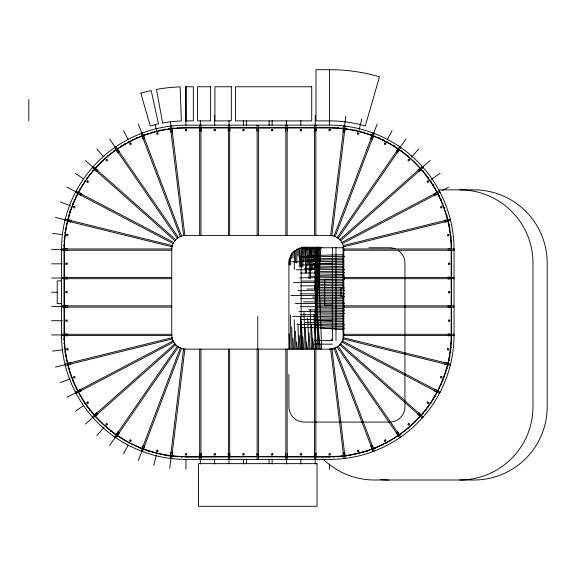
<?xml version="1.0" encoding="UTF-8"?>
<svg xmlns="http://www.w3.org/2000/svg" width="576" height="576" viewBox="0 0 576 576"><rect width="100%" height="100%" fill="white"/><g stroke="black" fill="none" stroke-linecap="round" stroke-linejoin="round"><path stroke-width="0.86" d="M185.623 120.888L185.962 86.76L193.327 86.76L193.327 120.888L185.623 120.888L185.537 86.76L185.962 86.76L185.962 125.042M289.195 265.082L289.31 258.804M290.434 264.895L290.628 255.082M294.199 269.446L294.559 250.668M299.254 266.89L299.678 248.04M295.488 262.339L295.762 250.697M300.485 266.702L300.938 247.961M291.701 258.682L291.838 253.325M296.698 263.038L297.058 248.803M292.946 257.926L293.119 251.64M309.038 278.575L309.881 247.147M305.287 273.11L306.022 247.118M310.255 278.338L311.141 247.075M301.536 267.638L302.155 247.082M306.497 272.866L307.274 247.039M297.994 255.938L298.224 248.818M302.76 266.918L303.401 247.154M314.777 291.06L316.202 247.126M314.914 321.026L317.455 247.046M299.232 255.175L299.491 248.011M311.515 270.346L312.329 247.097M312.739 269.633L313.574 247.162M307.764 264.881L308.448 247.054M308.981 264.161L309.686 247.126M304.013 259.409L304.546 246.989M316.13 305.057L318.622 247.061M317.34 301.853L319.86 247.133M305.23 258.682L305.77 247.075M314.028 261.223L314.712 247.01M314.77 269.438L315.094 263.182M315.238 260.503L315.936 247.09M301.716 248.767L301.817 246.996M310.277 255.751L310.723 247.81M318.557 285.883L320.947 246.953M311.479 255.024L311.976 247.025M306.497 250.697L306.742 247.118M314.914 274.032L316.915 247.133M307.714 249.552L307.85 247.788M316.13 270.828L318.031 247.831M170.561 454.313L170.777 452.534L172.555 452.75L172.339 454.529M169.754 468.353L170.942 458.575M343.195 130.003L342.986 131.782L344.765 131.998L344.981 130.219M344.484 126.842L345.78 116.179M317.34 254.858L318.391 247.802M318.557 251.654L319.32 247.378M153.792 465.43L156.362 454.997M359.172 129.535L361.742 119.102M142.438 447.156L143.071 445.478L144.749 446.119L144.108 447.79M138.298 460.598L142.106 450.554M371.426 136.742L370.793 138.413L372.463 139.054L373.104 137.376M373.428 133.978L377.237 123.934M123.494 453.938L128.074 445.219M387.468 139.313L392.04 130.594M109.606 445.543L115.711 436.702M399.83 147.83L405.929 138.989M96.833 435.528L103.954 427.493M411.588 157.039L418.709 149.004M85.356 424.051L92.722 417.528M422.143 167.602L430.186 160.481M75.341 411.278L83.448 405.684M431.352 179.359L440.194 173.254M435.744 192.874L434.16 193.709L434.995 195.293L436.579 194.458M442.253 190.469L448.589 187.142M66.946 397.39L76.457 392.393M60.286 382.586L70.33 378.778M446.242 219.931L444.499 220.356L444.924 222.098L446.666 221.666M68.868 362.866L70.61 362.434M55.454 367.092L65.016 364.738M69.3 364.601L71.035 364.176M52.531 351.13L62.309 349.942M315.029 259.02L343.714 258.019M314.59 267.192L343.735 266.184M318.83 275.191L343.728 274.356M307.85 255.586L343.714 254.729M313.488 263.556L343.728 262.894M315.13 271.598L343.721 271.058M300.917 260.338L343.721 259.618M314.921 279.641L344.606 279.209M298.742 256.982L344.606 256.334M304.351 268.344L343.714 267.782M300.737 265.032L343.714 264.514M291.758 261.799L343.714 261.245M300.593 273.082L344.606 272.671M310.457 276.314L344.606 275.94M296.114 269.813L344.606 269.402M301.745 281.102L343.721 280.843M315.202 284.292L343.721 284.112M314.496 287.59L343.735 287.381M299.909 277.834L343.714 277.574M293.494 282.643L343.714 282.47M300.672 285.862L343.714 285.739M306.958 289.073L343.714 289.001M329.58 69.696L315.986 69.696L315.986 120.888L329.58 120.888A128.722 128.722 0 0 1 365.285 125.935L379.483 76.759A179.906 179.906 0 0 0 329.58 69.696L329.58 125.042M256.874 127.714L185.89 127.361L185.962 127.994A121.608 121.608 0 0 0 64.354 248.767M258.667 127.714L329.652 127.361L329.58 127.994A121.608 121.608 0 0 1 451.188 248.767M185.962 127.994L256.874 127.994M258.667 127.994L329.58 127.994M438.912 189.857L473.94 189.857A73.26 73.26 0 0 1 547.2 263.117L547.2 406.735A73.26 73.26 0 0 1 473.94 479.995L374.4 479.995A73.26 73.26 0 0 1 323.194 459.13M343.786 247.759L304.265 247.759A15.358 15.358 0 0 0 288.907 263.117L288.907 349.286M368.928 247.759L389.585 247.759A15.358 15.358 0 0 1 395.237 248.839M65.585 248.71L67.378 248.71M448.157 248.71L449.95 248.71M51.552 249.61L62.294 249.61M61.502 250.243L171.742 250.243M343.8 250.243L454.032 250.243M65.585 250.502L67.378 250.502M448.157 250.502L449.95 250.502M314.438 263.686L332.424 263.686M51.552 263.83L62.294 263.83M65.585 277.15L67.378 277.15M448.157 277.15L449.95 277.15M61.502 277.409L171.742 277.409M343.8 277.409L454.032 277.409M51.552 278.05L62.294 278.05M61.502 278.683L171.742 278.683M343.8 278.683L454.032 278.683M65.585 278.942L67.378 278.942M448.157 278.942L449.95 278.942M332.424 279.324L324.684 279.324L324.684 305.208L332.424 305.208M61.682 280.894L57.24 280.894L57.24 303.638L61.682 303.638M344.542 288L340.956 288L340.956 296.532L344.542 296.532M297.85 290.664L344.606 290.635M51.552 292.262L56.923 292.262M315.043 292.262L343.829 292.262M61.502 305.849L171.742 305.849M343.8 305.849L454.032 305.849M51.552 306.482L62.294 306.482M61.502 307.123L171.742 307.123M343.8 307.123L454.032 307.123M51.552 320.702L62.294 320.702M314.438 320.846L332.424 320.846M65.585 334.03L67.378 334.03M448.157 334.03L449.95 334.03M61.502 334.289L171.742 334.289M343.8 334.289L454.032 334.289M51.552 334.922L62.294 334.922M65.585 335.822L67.378 335.822M448.157 335.822L449.95 335.822M314.431 340.531L332.424 340.531M314.431 344.167L332.424 344.167M333.209 349.142L185.962 349.142A14.22 14.22 0 0 1 171.742 334.922M389.585 422.093L304.265 422.093A15.358 15.358 0 0 1 288.907 406.735L288.907 374.422M64.354 335.765A121.608 121.608 0 0 0 185.962 456.538L256.874 456.538M258.667 456.538L329.58 456.538A121.608 121.608 0 0 0 451.188 335.765M256.874 456.818L185.89 457.171L185.962 456.538M258.667 456.818L329.652 457.171L329.58 456.538M315.122 289.159L317.808 289.159M300.521 293.861L344.606 293.897M290.873 295.474L343.714 295.531M312.595 297.05L343.728 297.158M300.744 298.678L343.714 298.793M303.458 301.838L343.714 302.062M295.229 303.494L344.606 303.696M300.607 306.662L344.606 306.965M299.016 311.508L343.721 311.861M292.608 316.318L343.714 316.757M314.568 300.125L343.735 300.42M315.137 304.999L343.721 305.316M308.678 309.809L344.606 310.226M300.852 314.604L343.721 315.115M300.679 319.493L343.714 320.018M296.964 324.338L344.606 324.929M305.179 322.567L343.714 323.273M300.528 327.42L344.606 328.19M314.316 317.786L343.721 318.37M314.942 312.826L344.606 313.488M316.159 307.786L343.728 308.556M315.05 325.62L343.714 326.52M314.489 320.422L343.735 321.602M320.479 327.967L343.721 329.71M52.531 233.402L62.309 234.59M69.3 219.931L71.035 220.356L70.61 222.098L68.868 221.666M55.454 217.44L65.016 219.794M444.924 362.434L446.666 362.866M444.499 364.176L446.242 364.601M60.286 201.946L70.33 205.754M79.79 192.874L81.374 193.709L80.546 195.293L78.955 194.458M66.946 187.142L76.457 192.139M75.341 173.254L83.448 178.848M85.356 160.481L93.391 167.602M96.833 149.004L103.954 157.039M109.606 138.989L115.711 147.83M123.494 130.594L128.074 139.313M373.104 447.156L372.463 445.478L370.793 446.119L371.426 447.79M144.108 136.742L144.749 138.413L143.071 139.054L142.438 137.376M138.298 123.934L142.106 133.978M155.081 124.322L156.362 129.535M306.49 342.101L307.44 349.099M344.981 454.313L344.765 452.534L342.986 452.75L343.195 454.529M172.339 130.003L172.555 131.782L170.777 131.998L170.561 130.219M170.402 121.514L171.05 126.842M312.718 338.443L313.884 349.078M317.34 317.822L320.306 349.063M296.676 342.043L297.288 349.092M302.76 336.622L303.703 349.07M308.988 332.971L310.118 349.063M314.755 322.128L316.519 349.056M292.961 338.371L293.508 349.07M305.251 327.499L306.31 349.056M299.239 335.628L299.909 349.063M316.13 286.798L319.111 349.07M311.508 324.259L312.71 349.078M318.557 267.624L321.689 349.063M314.006 315.13L315.288 349.063M307.728 317.894L308.894 349.07M301.493 321.552L302.494 349.078M295.459 331.078L296.1 349.056M289.181 333.821L289.699 349.056M315.137 262.951L317.858 349.056M310.255 309.658L311.465 349.063M303.991 312.422L305.071 349.063M297.972 324.108L298.67 349.07M291.694 326.851L292.277 349.07M300.478 316.807L301.241 349.063M294.199 319.55L294.84 349.063M290.426 315L291.01 349.056M185.537 86.76L185.962 120.888M451.469 249.61L451.469 334.03M451.188 249.61L451.188 334.03M404.942 334.03L404.942 263.117A15.358 15.358 0 0 0 397.987 250.258M404.942 335.822L404.942 406.735A15.358 15.358 0 0 1 390.967 422.028M343.087 247.032L343.087 288.238M343.087 296.294L343.087 340.186M335.981 247.5L335.981 340.61M332.338 247.579L332.338 340.531M329.58 463.961L329.58 469.332M315.857 125.15L315.857 235.39M315.857 349.142L315.857 459.382M317.11 247.205A73.26 73.26 0 0 0 315.36 263.117L315.36 349.286M315.216 115.2L315.216 125.042M315.216 459.49L315.216 463.961M314.575 125.15L314.575 235.39M314.575 349.142L314.575 459.382M301.14 349.286L301.14 263.117A73.26 73.26 0 0 1 302.89 247.205M300.852 120.571L300.852 125.042M300.852 459.49L300.852 463.961M287.388 129.233L287.388 131.026M287.388 453.506L287.388 455.299M287.136 125.15L287.136 235.39M287.136 349.142L287.136 459.382M286.495 120.571L286.495 125.042M286.495 459.49L286.495 463.961M285.854 125.15L285.854 235.39M285.854 349.142L285.854 459.382M285.595 129.233L285.595 131.026M285.595 453.506L285.595 455.299M272.131 120.571L272.131 125.042M272.131 459.49L272.131 463.961M269.143 120.888L269.143 125.33M269.143 459.202L269.143 463.644M258.667 129.233L258.667 131.026M258.667 453.506L258.667 455.299M258.408 125.15L258.408 235.39M258.408 349.142L258.408 459.382M257.767 316.44L257.767 349.142M257.126 125.15L257.126 235.39M257.126 349.142L257.126 459.382M256.874 129.233L256.874 131.026M256.874 453.506L256.874 455.299M246.391 120.888L246.391 125.33M246.391 459.202L246.391 463.644M243.403 120.571L243.403 125.042M243.403 459.49L243.403 463.961M229.939 129.233L229.939 131.026M229.939 453.506L229.939 455.299M229.687 125.15L229.687 235.39M229.687 349.142L229.687 459.382M229.046 120.571L229.046 125.042M229.046 459.49L229.046 463.961M228.406 125.15L228.406 235.39M228.406 349.142L228.406 459.382M228.146 129.233L228.146 131.026M228.146 453.506L228.146 455.299M214.682 115.2L214.682 125.042M214.682 459.49L214.682 463.961M200.959 125.15L200.959 235.39M200.959 349.142L200.959 459.382M200.318 120.571L200.318 125.042M200.318 459.49L200.318 463.961M199.678 125.15L199.678 235.39M199.678 349.142L199.678 459.382M185.962 459.49L185.962 469.332M64.346 249.61L64.346 334.03M64.066 249.61L64.066 334.03M28.8 99.562L28.8 120.888M459.72 189.857A73.26 73.26 0 0 1 532.98 263.117L532.98 406.735A73.26 73.26 0 0 1 459.72 479.995M451.469 335.765A121.896 121.896 0 0 1 329.58 456.818M185.962 456.818A121.896 121.896 0 0 1 64.066 335.765M64.066 248.76A121.896 121.896 0 0 1 185.962 127.714M329.58 127.714A121.896 121.896 0 0 1 451.469 248.76M343.8 334.922A14.22 14.22 0 0 1 329.58 349.142M454.032 334.922A124.452 124.452 0 0 1 329.58 459.382L185.962 459.382A124.452 124.452 0 0 1 61.502 334.922M343.8 249.61A14.22 14.22 0 0 0 329.58 235.39L185.962 235.39A14.22 14.22 0 0 0 171.742 249.61M454.032 249.61A124.452 124.452 0 0 0 329.58 125.15L185.962 125.15A124.452 124.452 0 0 0 61.502 249.61M388.62 479.995A73.26 73.26 0 0 1 380.34 479.527M315.36 263.117A39.737 39.737 0 0 1 318.766 247.018M331.085 340.61A1.339 1.339 0 0 1 332.424 339.278M63.785 245.268L64.138 245.426L63.785 245.268M181.634 456.739L181.764 457.099L181.634 456.739M333.778 127.433L333.907 127.793L333.778 127.433M451.397 339.106L451.75 339.264L451.397 339.106M64.015 241.006L64.361 241.171L64.015 241.006M177.386 456.516L177.502 456.883L177.386 456.516M338.033 127.649L338.155 128.016L338.033 127.649M451.181 343.361L451.526 343.526L451.181 343.361M64.39 236.758L64.728 236.938L64.39 236.758M173.146 456.142L173.254 456.509L173.146 456.142M342.288 128.023L342.389 128.39L342.288 128.023M450.814 347.594L451.152 347.774L450.814 347.594M66.794 234.49L66.643 235.764L67.91 235.915L68.069 234.648L66.794 234.49M183.607 348.962L170.323 458.395L171.59 458.546L184.882 349.121L183.607 348.962M343.944 125.986L330.66 235.411L331.927 235.57L345.218 126.137L343.944 125.986M447.624 348.617L447.473 349.884L448.74 350.042L448.898 348.768L447.624 348.617M64.908 232.524L65.239 232.711L64.908 232.524M168.926 455.623L169.013 455.998L168.926 455.623M346.522 128.534L346.615 128.909L346.522 128.534M450.295 351.821L450.626 352.008L450.295 351.821M65.578 228.305L65.902 228.506L65.578 228.305M164.722 454.954L164.801 455.328L164.722 454.954M350.734 129.204L350.813 129.578L350.734 129.204M449.633 356.026L449.957 356.227L449.633 356.026M66.398 224.122L66.715 224.33L66.398 224.122M160.546 454.14L160.61 454.514L160.546 454.14M354.924 130.018L354.989 130.392L354.924 130.018M448.826 360.202L449.143 360.41L448.826 360.202M65.275 219.204L64.966 220.442L172.001 246.823L172.303 245.585L65.275 219.204M156.895 450.158L156.593 451.397L157.831 451.706L158.141 450.461L156.895 450.158M357.703 132.826L357.394 134.071L358.639 134.374L358.949 133.135L357.703 132.826M343.541 337.709L343.231 338.947L450.259 365.328L450.569 364.09L343.541 337.709M67.356 219.96L67.666 220.183L67.356 219.96M156.398 453.182L156.456 453.557L156.398 453.182M359.086 130.975L359.136 131.35L359.086 130.975M447.869 364.342L448.178 364.572L447.869 364.342M68.465 215.842L68.767 216.079L68.465 215.842M152.294 452.074L152.33 452.455L152.294 452.074M363.204 132.077L363.247 132.458L363.204 132.077M446.767 368.453L447.07 368.69L446.767 368.453M69.718 211.759L70.006 212.004L69.718 211.759M148.226 450.828L148.248 451.21L148.226 450.828M367.286 133.322L367.315 133.704L367.286 133.322M445.529 372.528L445.824 372.773L445.529 372.528M71.107 207.727L71.395 207.986L71.107 207.727M144.202 449.446L144.216 449.827L144.202 449.446M371.326 134.705L371.333 135.086L371.326 134.705M444.146 376.546L444.427 376.805L444.146 376.546M73.872 206.417L73.418 207.612L74.621 208.066L75.074 206.87L73.872 206.417M180.317 347.998L141.228 451.066L142.423 451.519L181.512 348.451L180.317 347.998M373.111 133.013L334.022 236.081L335.218 236.534L374.306 133.466L373.111 133.013M440.921 376.466L440.467 377.662L441.662 378.115L442.116 376.92L440.921 376.466M72.641 203.746L72.914 204.012L72.641 203.746M140.227 447.919L140.227 448.301L140.227 447.919M375.307 136.231L375.307 136.613L375.307 136.231M442.62 380.52L442.901 380.786L442.62 380.52M74.311 199.822L74.578 200.095L74.311 199.822M136.318 446.249L136.303 446.63L136.318 446.249M379.238 137.902L379.224 138.283L379.238 137.902M440.964 384.437L441.23 384.71L440.964 384.437M76.111 195.955L76.37 196.236L76.111 195.955M132.458 444.449L132.43 444.83L132.458 444.449M383.105 139.702L383.076 140.083L383.105 139.702M439.164 388.296L439.423 388.577L439.164 388.296M76.061 191.203L75.463 192.334L173.066 243.562L173.664 242.431L76.061 191.203M130.169 439.855L129.571 440.986L130.702 441.583L131.299 440.446L130.169 439.855M384.833 142.949L384.235 144.086L385.373 144.677L385.963 143.546L384.833 142.949M342.468 340.97L341.87 342.101L439.481 393.329L440.071 392.198L342.468 340.97M434.995 389.239L434.16 390.823L435.744 391.658L436.579 390.074L434.995 389.239M78.055 192.154L78.3 192.442L78.055 192.154M128.671 442.519L128.628 442.901L128.671 442.519M386.906 141.631L386.87 142.013L386.906 141.631M437.234 392.09L437.486 392.378L437.234 392.09M80.122 188.424L80.359 188.719L80.122 188.424M124.949 440.453L124.898 440.834L124.949 440.453M390.643 143.698L390.586 144.079L390.643 143.698M435.175 395.813L435.413 396.108L435.175 395.813M82.325 184.766L82.548 185.076L82.325 184.766M121.306 438.257L121.234 438.638L121.306 438.257M394.301 145.894L394.236 146.275L394.301 145.894M432.986 399.456L433.217 399.766L432.986 399.456M84.65 181.188L84.866 181.505L84.65 181.188M117.734 435.938L117.655 436.313L117.734 435.938M397.879 148.219L397.8 148.594L397.879 148.219M430.675 403.027L430.891 403.344L430.675 403.027M87.466 180.85L86.738 181.901L87.797 182.628L88.524 181.577L87.466 180.85M117.857 432.007L116.842 433.483L118.318 434.498L119.333 433.022L117.857 432.007M177.35 346.262L114.732 436.982L115.79 437.71L178.409 346.99L177.35 346.262M397.217 150.034L396.202 151.51L397.678 152.525L398.693 151.049L397.217 150.034M399.751 146.822L337.133 237.542L338.184 238.27L400.802 147.55L399.751 146.822M427.745 401.904L427.018 402.955L428.069 403.682L428.796 402.631L427.745 401.904M87.098 177.696L87.3 178.02L87.098 177.696M114.257 433.498L114.163 433.865L114.257 433.498M401.378 150.66L401.285 151.034L401.378 150.66M428.234 406.512L428.436 406.836L428.234 406.512M89.669 174.283L89.863 174.614L89.669 174.283M110.858 430.934L110.75 431.302L110.858 430.934M404.784 153.23L404.683 153.598L404.784 153.23M425.678 409.918L425.866 410.249L425.678 409.918M92.354 170.971L92.534 171.31L92.354 170.971M107.554 428.256L107.431 428.616L107.554 428.256M408.103 155.916L407.988 156.276L408.103 155.916M423 413.222L423.18 413.561L423 413.222M93.226 166.601L92.383 167.558L174.888 240.653L175.738 239.695L93.226 166.601M96.451 169.114L95.263 170.453L96.602 171.641L97.798 170.302L96.451 169.114M106.675 423.454L105.826 424.411L106.783 425.261L107.633 424.303L106.675 423.454M408.751 159.271L407.902 160.229L408.859 161.078L409.709 160.121L408.751 159.271M340.646 343.879L339.797 344.837L422.309 417.931L423.158 416.974L340.646 343.879M418.932 412.891L417.744 414.23L419.083 415.418L420.271 414.079L418.932 412.891M106.783 159.271L105.826 160.121L106.675 161.078L107.633 160.229L106.783 159.271M96.602 412.891L95.263 414.079L96.451 415.418L97.798 414.23L96.602 412.891M174.888 343.879L92.383 416.974L93.226 417.931L175.738 344.837L174.888 343.879M419.083 169.114L417.744 170.302L418.932 171.641L420.271 170.453L419.083 169.114M422.309 166.601L339.797 239.695L340.646 240.653L423.158 167.558L422.309 166.601M408.859 423.454L407.902 424.303L408.751 425.261L409.709 424.411L408.859 423.454M107.431 155.916L107.554 156.276L107.431 155.916M92.534 413.222L92.354 413.561L92.534 413.222M423.18 170.971L423 171.31L423.18 170.971M407.988 428.256L408.103 428.616L407.988 428.256M110.75 153.23L110.858 153.598L110.75 153.23M89.863 409.918L89.669 410.249L89.863 409.918M425.866 174.283L425.678 174.614L425.866 174.283M404.683 430.934L404.784 431.302L404.683 430.934M114.163 150.66L114.257 151.034L114.163 150.66M87.3 406.512L87.098 406.836L87.3 406.512M428.436 177.696L428.234 178.02L428.436 177.696M401.285 433.498L401.378 433.865L401.285 433.498M115.79 146.822L114.732 147.55L177.35 238.27L178.409 237.542L115.79 146.822M118.318 150.034L116.842 151.049L117.857 152.525L119.333 151.51L118.318 150.034M87.797 401.904L86.738 402.631L87.466 403.682L88.524 402.955L87.797 401.904M428.069 180.85L427.018 181.577L427.745 182.628L428.796 181.901L428.069 180.85M338.184 346.262L337.133 346.99L399.751 437.71L400.802 436.982L338.184 346.262M397.678 432.007L396.202 433.022L397.217 434.498L398.693 433.483L397.678 432.007M117.655 148.219L117.734 148.594L117.655 148.219M84.866 403.027L84.65 403.344L84.866 403.027M430.891 181.188L430.675 181.505L430.891 181.188M397.8 435.938L397.879 436.313L397.8 435.938M121.234 145.894L121.306 146.275L121.234 145.894M82.548 399.456L82.325 399.766L82.548 399.456M433.217 184.766L432.986 185.076L433.217 184.766M394.236 438.257L394.301 438.638L394.236 438.257M124.898 143.698L124.949 144.079L124.898 143.698M435.413 188.424L435.175 188.719L435.413 188.424M80.359 395.813L80.122 396.108L80.359 395.813M390.586 440.453L390.643 440.834L390.586 440.453M128.628 141.631L128.671 142.013L128.628 141.631M437.486 192.154L437.234 192.442L437.486 192.154M78.3 392.09L78.055 392.378L78.3 392.09M386.87 442.519L386.906 442.901L386.87 442.519M130.702 142.949L129.571 143.546L130.169 144.677L131.299 144.086L130.702 142.949M439.481 191.203L341.87 242.431L342.468 243.562L440.071 192.334L439.481 191.203M80.546 389.239L78.955 390.074L79.79 391.658L81.374 390.823L80.546 389.239M173.066 340.97L75.463 392.198L76.061 393.329L173.664 342.101L173.066 340.97M385.373 439.855L384.235 440.446L384.833 441.583L385.963 440.986L385.373 439.855M132.43 139.702L132.458 140.083L132.43 139.702M439.423 195.955L439.164 196.236L439.423 195.955M76.37 388.296L76.111 388.577L76.37 388.296M383.076 444.449L383.105 444.83L383.076 444.449M136.303 137.902L136.318 138.283L136.303 137.902M441.23 199.822L440.964 200.095L441.23 199.822M74.578 384.437L74.311 384.71L74.578 384.437M379.224 446.249L379.238 446.63L379.224 446.249M140.227 136.231L140.227 136.613L140.227 136.231M442.901 203.746L442.62 204.012L442.901 203.746M72.914 380.52L72.641 380.786L72.914 380.52M375.307 447.919L375.307 448.301L375.307 447.919M142.423 133.013L141.228 133.466L180.317 236.534L181.512 236.081L142.423 133.013M441.662 206.417L440.467 206.87L440.921 208.066L442.116 207.612L441.662 206.417M74.621 376.466L73.418 376.92L73.872 378.115L75.074 377.662L74.621 376.466M335.218 347.998L334.022 348.451L373.111 451.519L374.306 451.066L335.218 347.998M144.216 134.705L144.202 135.086L144.216 134.705M444.427 207.727L444.146 207.986L444.427 207.727M71.395 376.546L71.107 376.805L71.395 376.546M371.333 449.446L371.326 449.827L371.333 449.446M148.248 133.322L148.226 133.704L148.248 133.322M445.824 211.759L445.529 212.004L445.824 211.759M70.006 372.528L69.718 372.773L70.006 372.528M367.315 450.828L367.286 451.21L367.315 450.828M141.43 92.966L140.789 93.154L150.257 125.935L158.465 123.862L151.178 90.518L141.43 92.966M152.33 132.077L152.294 132.458L152.33 132.077M447.07 215.842L446.767 216.079L447.07 215.842M68.767 368.453L68.465 368.69L68.767 368.453M363.247 452.074L363.204 452.455L363.247 452.074M156.456 130.975L156.398 131.35L156.456 130.975M448.178 219.96L447.869 220.183L448.178 219.96M67.666 364.342L67.356 364.572L67.666 364.342M359.136 453.182L359.086 453.557L359.136 453.182M157.831 132.826L156.593 133.135L156.895 134.374L158.141 134.071L157.831 132.826M450.259 219.204L343.231 245.585L343.541 246.823L450.569 220.442L450.259 219.204M172.001 337.709L64.966 364.09L65.275 365.328L172.303 338.947L172.001 337.709M358.639 450.158L357.394 450.461L357.703 451.706L358.949 451.397L358.639 450.158M160.61 130.018L160.546 130.392L160.61 130.018M449.143 224.122L448.826 224.33L449.143 224.122M66.715 360.202L66.398 360.41L66.715 360.202M354.989 454.14L354.924 454.514L354.989 454.14M164.801 129.204L164.722 129.578L164.801 129.204M449.957 228.305L449.633 228.506L449.957 228.305M65.902 356.026L65.578 356.227L65.902 356.026M350.813 454.954L350.734 455.328L350.813 454.954M169.013 128.534L168.926 128.909L169.013 128.534M450.626 232.524L450.295 232.711L450.626 232.524M65.239 351.821L64.908 352.008L65.239 351.821M346.615 455.623L346.522 455.998L346.615 455.623M171.59 125.986L170.323 126.137L183.607 235.57L184.882 235.411L171.59 125.986M448.74 234.49L447.473 234.648L447.624 235.915L448.898 235.764L448.74 234.49M67.91 348.617L66.643 348.768L66.794 350.042L68.069 349.884L67.91 348.617M331.927 348.962L330.66 349.121L343.944 458.546L345.218 458.395L331.927 348.962M173.254 128.023L173.146 128.39L173.254 128.023M451.152 236.758L450.814 236.938L451.152 236.758M64.728 347.594L64.39 347.774L64.728 347.594M342.389 456.142L342.288 456.509L342.389 456.142M177.502 127.649L177.386 128.016L177.502 127.649M451.526 241.006L451.181 241.171L451.526 241.006M64.361 343.361L64.015 343.526L64.361 343.361M338.155 456.516L338.033 456.883L338.155 456.516M181.764 127.433L181.634 127.793L181.764 127.433M451.75 245.268L451.397 245.426L451.75 245.268M64.138 339.106L63.785 339.264L64.138 339.106M333.907 456.739L333.778 457.099L333.907 456.739M210.629 86.76L197.597 86.76L197.597 120.888L210.629 120.888L210.629 86.76M231.307 86.76L214.898 86.76L214.898 120.888L231.307 120.888L231.307 86.76M311.724 86.76L235.57 86.76L235.57 120.888L311.724 120.888L311.724 86.76M201.218 129.233L199.426 129.233L199.426 131.026L201.218 131.026L201.218 129.233M316.116 129.233L314.323 129.233L314.323 131.026L316.116 131.026L316.116 129.233M186.595 129.492L185.321 129.492L185.321 130.774L186.595 130.774L186.595 129.492M215.323 129.492L214.042 129.492L214.042 130.774L215.323 130.774L215.323 129.492M244.044 129.492L242.77 129.492L242.77 130.774L244.044 130.774L244.044 129.492M272.772 129.492L271.49 129.492L271.49 130.774L272.772 130.774L272.772 129.492M301.493 129.492L300.218 129.492L300.218 130.774L301.493 130.774L301.493 129.492M330.221 129.492L328.939 129.492L328.939 130.774L330.221 130.774L330.221 129.492M171.742 248.969L61.502 248.969L61.502 335.563L171.742 335.563L171.742 248.969M454.032 248.969L343.8 248.969L343.8 335.563L454.032 335.563L454.032 248.969M67.126 263.189L65.844 263.189L65.844 264.463L67.126 264.463L67.126 263.189M449.698 263.189L448.416 263.189L448.416 264.463L449.698 264.463L449.698 263.189M67.126 291.629L65.844 291.629L65.844 292.903L67.126 292.903L67.126 291.629M449.698 291.629L448.416 291.629L448.416 292.903L449.698 292.903L449.698 291.629M67.378 305.59L65.585 305.59L65.585 307.382L67.378 307.382L67.378 305.59M449.95 305.59L448.157 305.59L448.157 307.382L449.95 307.382L449.95 305.59M67.126 320.069L65.844 320.069L65.844 321.343L67.126 321.343L67.126 320.069M449.698 320.069L448.416 320.069L448.416 321.343L449.698 321.343L449.698 320.069M201.218 453.506L199.426 453.506L199.426 455.299L201.218 455.299L201.218 453.506M316.116 453.506L314.323 453.506L314.323 455.299L316.116 455.299L316.116 453.506M186.595 453.758L185.321 453.758L185.321 455.04L186.595 455.04L186.595 453.758M215.323 453.758L214.042 453.758L214.042 455.04L215.323 455.04L215.323 453.758M244.044 453.758L242.77 453.758L242.77 455.04L244.044 455.04L244.044 453.758M272.772 453.758L271.49 453.758L271.49 455.04L272.772 455.04L272.772 453.758M301.493 453.758L300.218 453.758L300.218 455.04L301.493 455.04L301.493 453.758M330.221 453.758L328.939 453.758L328.939 455.04L330.221 455.04L330.221 453.758M317.016 463.644L198.518 463.644L198.518 506.304L317.016 506.304L317.016 463.644M162.648 123.019L156.47 89.453A162.85 162.85 0 0 1 180.144 86.861L181.361 120.967A128.722 128.722 0 0 0 162.648 123.019"/></g></svg>
